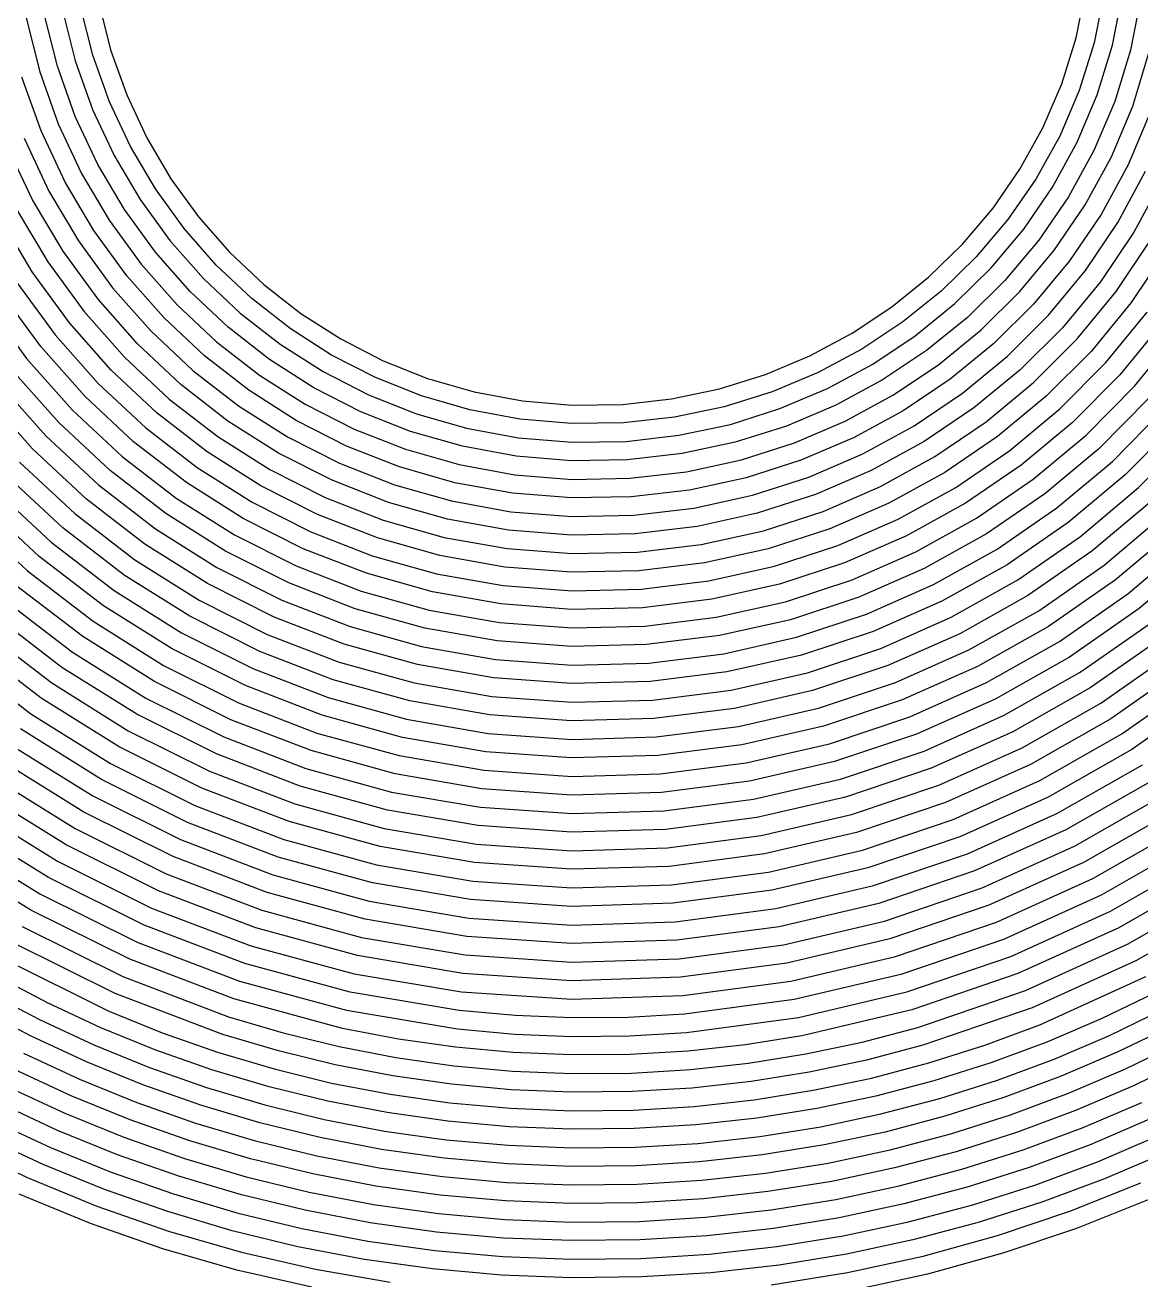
# Model space of a CAD drawing. Extents: x -264 to 377, y -298 to 357.
# Drawn here: x 75.2 to 134.5, y 67.8 to 134.4 of the extents above; entities that cross this region are included whole.
import ezdxf

# ---------------------------------------------------------------- set-up
doc = ezdxf.new("R2010")
doc.units = 0

msp = doc.modelspace()

# ---------------------------------------------------------------- linework, layer by layer
for p, q in [((131.006144, 133.732977), (131.511288, 136.282962)), ((132.485474, 136.114765), (131.96162, 133.470337)), ((132.94041, 133.331127), (133.475908, 136.076693)), ((134.450654, 135.912985), (133.896691, 133.072743)), ((78.799458, 132.808711), (78.150586, 135.396109)), ((79.116933, 135.58997), (79.74263, 133.094979)), ((75.255137, 134.796188), (75.977783, 131.923679)), ((76.917158, 132.222637), (76.219745, 134.998922)), ((77.186031, 135.1931), (77.860196, 132.509358)), ((130.246979, 131.286707), (131.006144, 133.732977)), ((131.96162, 133.470337), (131.174337, 130.933465)), ((132.132149, 130.696105), (132.94041, 133.331127)), ((79.685848, 130.323323), (78.799458, 132.808711)), ((79.74263, 133.094979), (80.597363, 130.698354)), ((133.896691, 133.072743), (133.060559, 130.346859)), ((134.016972, 130.106074), (134.874264, 132.929865)), ((75.977783, 131.923679), (76.964826, 129.16509)), ((77.869793, 129.556153), (76.917158, 132.222637)), ((77.860196, 132.509358), (78.781077, 129.931758)), ((76.053745, 128.788987), (75.034862, 131.636563)), ((129.249169, 128.955825), (130.246979, 131.286707)), ((80.597363, 130.698354), (81.668878, 128.412797)), ((131.174337, 130.933465), (130.139571, 128.516253)), ((131.067504, 128.184292), (132.132149, 130.696105)), ((78.781077, 129.931758), (79.935432, 127.473987)), ((80.797049, 127.953115), (79.685848, 130.323323)), ((133.060559, 130.346859), (131.959202, 127.748431)), ((132.885562, 127.413312), (134.016972, 130.106074)), ((79.063953, 127.013632), (77.869793, 129.556153)), ((134.946286, 129.760327), (133.778378, 126.9807)), ((77.330869, 126.074156), (76.053745, 128.788987)), ((76.964826, 129.16509), (78.202039, 126.535098)), ((128.02809, 126.752003), (129.249169, 128.955825)), ((75.597799, 125.134689), (74.237708, 128.021825)), ((75.148606, 128.398366), (76.468694, 125.596146)), ((82.12035, 125.711259), (80.797049, 127.953115)), ((81.668878, 128.412797), (82.944918, 126.251007)), ((130.139571, 128.516253), (128.873267, 126.230809)), ((129.762854, 125.808352), (131.067504, 128.184292)), ((79.935432, 127.473987), (81.31002, 125.149738)), ((131.959202, 127.748431), (130.609564, 125.290562)), ((131.497411, 124.865231), (132.885562, 127.413312)), ((80.485941, 124.609236), (79.063953, 127.013632)), ((126.599119, 124.686916), (128.02809, 126.752003)), ((133.778378, 126.9807), (132.345449, 124.350424)), ((133.231794, 123.922548), (134.703386, 126.642786)), ((78.851547, 123.507225), (77.330869, 126.074156)), ((78.202039, 126.535098), (79.675196, 124.048383)), ((82.944918, 126.251007), (84.413229, 124.225687)), ((128.873267, 126.230809), (127.391371, 124.089238)), ((135.597176, 126.213045), (134.08099, 123.410376)), ((76.468694, 125.596146), (78.040438, 122.946962)), ((83.643042, 123.610927), (82.12035, 125.711259)), ((128.234578, 123.58095), (129.762854, 125.808352)), ((130.609564, 125.290562), (129.028589, 122.986353)), ((74.735388, 124.65714), (76.405733, 121.845484)), ((77.217171, 122.405227), (75.597799, 125.134689)), ((82.122058, 122.357126), (80.485941, 124.609236)), ((81.31002, 125.149738), (82.8916, 122.972699)), ((124.977631, 122.772237), (126.599119, 124.686916)), ((129.869902, 122.47549), (131.497411, 124.865231)), ((75.582804, 121.303234), (73.864735, 124.195223)), ((79.675196, 124.048383), (81.370069, 121.719624)), ((84.413229, 124.225687), (86.061554, 122.349537)), ((127.391371, 124.089238), (125.709828, 122.103645)), ((132.345449, 124.350424), (130.665438, 121.883593)), ((131.50511, 121.370446), (133.231794, 123.922548)), ((80.601093, 121.103345), (78.851547, 123.507225)), ((85.352417, 121.665291), (83.643042, 123.610927)), ((126.499054, 121.514749), (128.234578, 123.58095)), ((134.08099, 123.410376), (132.301982, 120.780938)), ((78.040438, 122.946962), (79.848623, 120.466483)), ((82.8916, 122.972699), (84.666931, 120.95656)), ((123.179003, 121.01964), (124.977631, 122.772237)), ((129.028589, 122.986353), (127.233219, 120.848904)), ((133.140222, 120.265749), (134.96603, 122.980226)), ((79.08015, 119.849582), (77.217171, 122.405227)), ((83.958608, 120.271466), (82.122058, 122.357126)), ((86.061554, 122.349537), (87.877639, 120.635259)), ((125.709828, 122.103645), (123.844584, 120.286136)), ((128.020412, 120.257741), (129.869902, 122.47549)), ((135.81625, 122.470398), (133.938276, 119.678365)), ((77.559217, 118.595829), (75.582804, 121.303234)), ((76.405733, 121.845484), (78.327246, 119.213283)), ((81.370069, 121.719624), (83.272431, 119.5635)), ((87.235765, 119.887521), (85.352417, 121.665291)), ((124.572661, 119.622415), (126.499054, 121.514749)), ((130.665438, 121.883593), (128.756288, 119.594304)), ((129.541714, 119.001128), (131.50511, 121.370446)), ((74.771075, 120.74396), (76.805929, 117.960038)), ((82.564822, 118.877668), (80.601093, 121.103345)), ((84.666931, 120.95656), (86.622773, 119.115012)), ((87.877639, 120.635259), (89.849228, 119.095553)), ((121.218611, 119.440797), (123.179003, 121.01964)), ((127.233219, 120.848904), (125.240399, 118.891317)), ((132.301982, 120.780938), (130.279089, 118.339822)), ((76.038299, 117.342088), (73.948448, 120.20125)), ((79.848623, 120.466483), (81.878036, 118.170377)), ((85.981893, 118.366416), (83.958608, 120.271466)), ((123.844584, 120.286136), (121.811585, 118.648818)), ((125.966324, 118.225641), (128.020412, 120.257741)), ((131.062968, 117.744843), (133.140222, 120.265749)), ((73.136456, 119.642395), (75.284663, 116.706753)), ((81.171059, 117.483897), (79.08015, 119.849582)), ((83.272431, 119.5635), (85.368054, 117.59469)), ((89.280376, 118.290789), (87.235765, 119.887521)), ((119.11183, 118.047383), (121.218611, 119.440797)), ((122.471779, 117.916612), (124.572661, 119.622415)), ((128.756288, 119.594304), (126.635938, 117.496652)), ((133.938276, 119.678365), (131.801673, 117.085433)), ((79.777311, 116.09014), (77.559217, 118.595829)), ((78.327246, 119.213283), (80.483726, 116.777197)), ((84.728046, 116.845347), (82.564822, 118.877668)), ((86.622773, 119.115012), (88.745884, 117.461744)), ((89.849228, 119.095553), (91.964066, 117.743121)), ((121.811585, 118.648818), (119.626775, 117.203796)), ((125.240399, 118.891317), (123.067073, 117.126693)), ((127.359987, 116.829239), (129.541714, 119.001128)), ((132.58418, 116.488837), (134.775249, 119.161346)), ((135.574355, 118.575864), (133.324068, 115.831126)), ((76.805929, 117.960038), (79.089491, 115.383974)), ((81.878036, 118.170377), (84.113462, 116.074311)), ((88.178214, 116.656138), (85.981893, 118.366416)), ((91.473541, 116.888267), (89.280376, 118.290789)), ((116.874037, 116.85107), (119.11183, 118.047383)), ((120.212786, 116.410004), (122.471779, 117.916612)), ((123.725016, 116.392845), (125.966324, 118.225641)), ((130.279089, 118.339822), (128.031249, 116.102118)), ((134.105356, 115.233068), (136.410205, 118.057192)), ((78.383578, 114.696401), (76.038299, 117.342088)), ((83.474225, 115.324314), (81.171059, 117.483897)), ((85.368054, 117.59469), (87.642712, 115.827872)), ((88.745884, 117.461744), (91.023023, 116.010446)), ((91.964066, 117.743121), (94.209898, 116.590664)), ((126.635938, 117.496652), (124.322331, 115.604734)), ((128.75365, 115.433144), (131.062968, 117.744843)), ((75.284663, 116.706753), (77.695318, 113.990712)), ((80.483726, 116.777197), (82.858971, 114.553881)), ((87.07608, 115.021535), (84.728046, 116.845347)), ((90.533876, 115.154796), (88.178214, 116.656138)), ((93.802552, 115.693126), (91.473541, 116.888267)), ((94.209898, 116.590664), (96.574468, 115.650883)), ((114.520608, 115.863533), (116.874037, 116.85107)), ((119.626775, 117.203796), (117.306101, 115.963176)), ((123.067073, 117.126693), (120.730183, 115.568132)), ((124.978308, 114.869425), (127.359987, 116.829239)), ((131.801673, 117.085433), (129.426373, 114.707686)), ((76.989858, 113.302674), (74.517391, 116.088356)), ((82.220421, 113.803301), (79.777311, 116.09014)), ((84.113462, 116.074311), (86.539687, 114.193954)), ((91.023023, 116.010446), (93.440949, 114.774808)), ((117.306101, 115.963176), (114.865509, 114.939063)), ((117.81206, 115.115255), (120.212786, 116.410004)), ((121.31387, 114.773009), (123.725016, 116.392845)), ((128.031249, 116.102118), (125.577398, 114.082916)), ((130.14731, 114.037314), (132.58418, 116.488837)), ((73.763439, 115.453432), (76.301198, 112.597417)), ((79.089491, 115.383974), (81.604571, 113.033414)), ((85.973973, 113.386977), (83.474225, 115.324314)), ((87.642712, 115.827872), (90.082177, 114.277725)), ((96.254699, 114.718538), (93.802552, 115.693126)), ((96.574468, 115.650883), (99.045521, 114.936478)), ((112.066919, 115.096444), (114.520608, 115.863533)), ((120.730183, 115.568132), (118.246674, 114.228737)), ((124.322331, 115.604734), (121.833405, 113.932644)), ((126.231644, 113.346291), (128.75365, 115.433144)), ((133.324068, 115.831126), (130.821337, 113.313345)), ((131.540969, 112.641706), (134.105356, 115.233068)), ((75.596146, 111.908959), (72.996491, 114.834633)), ((80.966633, 112.282312), (78.383578, 114.696401)), ((89.594237, 113.421384), (87.07608, 115.021535)), ((93.035179, 113.87655), (90.533876, 115.154796)), ((93.440949, 114.774808), (95.986422, 113.76852)), ((98.817272, 113.977674), (96.254699, 114.718538)), ((99.045521, 114.936478), (101.610801, 114.460152)), ((109.528346, 114.561477), (112.066919, 115.096444)), ((114.865509, 114.939063), (112.320943, 114.143564)), ((115.285981, 114.04503), (117.81206, 115.115255)), ((118.750264, 113.379787), (121.31387, 114.773009)), ((122.415057, 113.136333), (124.978308, 114.869425)), ((129.426373, 114.707686), (126.832311, 112.561208)), ((134.84631, 114.576886), (132.216169, 111.919078)), ((77.695318, 113.990712), (80.350245, 111.512911)), ((82.858971, 114.553881), (85.436781, 112.559994)), ((86.539687, 114.193954), (89.141498, 112.544975)), ((90.082177, 114.277725), (92.672222, 112.95893)), ((101.477562, 113.483706), (98.817272, 113.977674)), ((101.610801, 114.460152), (104.258053, 114.234604)), ((104.258053, 114.234604), (106.920265, 114.270306)), ((106.920265, 114.270306), (109.528346, 114.561477)), ((112.320943, 114.143564), (109.688349, 113.588784)), ((112.650928, 113.211993), (115.285981, 114.04503)), ((118.246674, 114.228737), (115.633488, 113.121607)), ((121.833405, 113.932644), (119.187102, 112.49448)), ((125.577398, 114.082916), (122.936473, 112.297306)), ((127.485016, 111.823403), (130.14731, 114.037314)), ((132.93463, 111.246287), (135.626505, 113.9775)), ((79.71286, 110.76134), (76.989858, 113.302674)), ((84.871882, 111.752446), (82.220421, 113.803301)), ((88.654626, 111.688029), (85.973973, 113.386977)), ((92.267832, 112.060047), (89.594237, 113.421384)), ((95.668427, 112.835562), (93.035179, 113.87655)), ((95.986422, 113.76852), (98.6462, 113.005272)), ((104.222861, 113.249805), (101.477562, 113.483706)), ((106.983673, 113.286829), (104.222861, 113.249805)), ((109.688349, 113.588784), (106.983673, 113.286829)), ((116.05158, 112.226835), (118.750264, 113.379787)), ((123.516331, 111.49992), (126.231644, 113.346291)), ((130.821337, 113.313345), (128.087089, 111.039599)), ((136.368415, 113.322702), (133.610885, 110.524873)), ((76.301198, 112.597417), (79.095982, 109.992379)), ((81.604571, 113.033414), (84.33398, 110.926004)), ((92.672222, 112.95893), (95.398619, 111.886163)), ((98.419921, 112.045995), (95.668427, 112.835562)), ((98.6462, 113.005272), (101.407043, 112.498753)), ((107.119413, 112.308141), (109.923278, 112.628808)), ((109.923278, 112.628808), (112.650928, 113.211993)), ((115.633488, 113.121607), (112.907571, 112.259845)), ((119.688615, 111.644608), (122.415057, 113.136333)), ((128.738419, 110.300723), (131.540969, 112.641706)), ((134.328276, 109.851034), (137.147612, 112.722109)), ((78.459096, 109.240384), (75.596146, 111.908959)), ((83.76981, 110.117946), (80.966633, 112.282312)), ((85.436781, 112.559994), (88.200955, 110.812194)), ((89.141498, 112.544975), (91.90368, 111.143041)), ((95.082178, 110.952675), (92.267832, 112.060047)), ((101.275965, 111.52201), (98.419921, 112.045995)), ((101.407043, 112.498753), (104.255709, 112.262654)), ((104.255709, 112.262654), (107.119413, 112.308141)), ((112.907571, 112.259845), (110.085865, 111.65655)), ((113.235196, 111.327808), (116.05158, 112.226835)), ((119.187102, 112.49448), (116.401363, 111.304336)), ((122.936473, 112.297306), (120.127412, 110.760378)), ((126.832311, 112.561208), (124.039418, 110.662084)), ((132.216169, 111.919078), (129.341759, 109.518071)), ((80.350245, 111.512911), (83.231266, 109.291986)), ((87.715032, 109.954709), (84.871882, 111.752446)), ((91.500511, 110.243612), (88.654626, 111.688029)), ((95.398619, 111.886163), (98.247142, 111.074105)), ((104.222861, 111.27777), (101.275965, 111.52201)), ((107.185313, 111.324825), (104.222861, 111.27777)), ((110.085865, 111.65655), (107.185313, 111.324825)), ((110.318495, 110.696361), (113.235196, 111.327808)), ((116.401363, 111.304336), (113.494129, 110.376308)), ((116.817363, 110.408898), (119.688615, 111.644608)), ((120.62709, 109.909668), (123.516331, 111.49992)), ((124.617676, 109.863734), (127.485016, 111.823403)), ((129.991853, 108.778219), (132.93463, 111.246287)), ((74.907124, 111.204095), (77.841774, 108.471823)), ((82.667753, 108.483468), (79.71286, 110.76134)), ((84.33398, 110.926004), (87.260531, 109.079393)), ((88.200955, 110.812194), (91.135291, 109.327137)), ((91.90368, 111.143041), (94.811019, 110.00382)), ((98.022589, 110.114422), (95.082178, 110.952675)), ((98.247142, 111.074105), (101.203563, 110.537435)), ((107.318854, 110.34615), (110.318495, 110.696361)), ((120.127412, 110.760378), (117.169152, 109.487222)), ((124.039418, 110.662084), (121.067627, 109.026396)), ((128.087089, 111.039599), (125.142254, 109.026966)), ((77.205343, 107.719438), (74.202446, 110.515252)), ((79.095982, 109.992379), (82.128625, 107.657943)), ((86.775457, 108.221426), (83.76981, 110.117946)), ((90.733206, 108.427222), (87.715032, 109.954709)), ((94.495951, 109.069869), (91.500511, 110.243612)), ((94.811019, 110.00382), (97.848303, 109.142981)), ((101.074378, 109.56044), (98.022589, 110.114422)), ((101.203563, 110.537435), (104.253655, 110.290831)), ((104.253655, 110.290831), (107.318854, 110.34615)), ((113.494129, 110.376308), (110.48334, 109.724492)), ((113.819679, 109.443848), (116.817363, 110.408898)), ((117.5833, 108.591172), (120.62709, 109.909668)), ((125.719082, 108.22774), (128.738419, 110.300723)), ((133.610885, 110.524873), (130.596331, 107.996609)), ((73.513093, 109.810751), (76.587618, 106.951248)), ((81.565706, 106.84901), (78.459096, 109.240384)), ((83.231266, 109.291986), (86.320206, 107.346573)), ((91.135291, 109.327137), (94.223587, 108.121482)), ((104.222861, 109.305881), (101.074378, 109.56044)), ((107.386937, 109.362985), (104.222861, 109.305881)), ((110.48334, 109.724492), (107.386937, 109.362985)), ((110.713944, 108.764104), (113.819679, 109.443848)), ((117.169152, 109.487222), (114.08063, 108.492928)), ((121.565667, 108.174934), (124.617676, 109.863734)), ((129.341759, 109.518071), (126.245002, 107.391934)), ((131.245296, 107.255871), (134.328276, 109.851034)), ((75.951302, 106.198513), (72.808406, 109.121561)), ((87.260531, 109.079393), (90.367033, 107.511227)), ((97.625273, 108.182944), (94.495951, 109.069869)), ((97.848303, 109.142981), (101.000315, 108.576192)), ((101.000315, 108.576192), (104.251843, 108.319121)), ((107.518539, 108.384313), (110.713944, 108.764104)), ((114.40434, 107.560071), (117.5833, 108.591172)), ((121.067627, 109.026396), (117.936872, 107.67023)), ((125.142254, 109.026966), (122.007758, 107.292523)), ((126.820543, 106.591907), (129.991853, 108.778219)), ((135.005483, 109.130725), (131.850806, 106.475209)), ((72.118697, 108.41738), (75.333158, 105.430647)), ((77.841774, 108.471823), (81.026049, 106.023882)), ((85.835896, 106.488173), (82.667753, 108.483468)), ((89.965919, 106.610878), (86.775457, 108.221426)), ((93.90974, 107.187119), (90.733206, 108.427222)), ((94.223587, 108.121482), (97.449644, 107.211885)), ((100.872801, 107.59898), (97.625273, 108.182944)), ((104.251843, 108.319121), (107.518539, 108.384313)), ((114.08063, 108.492928), (110.880782, 107.792586)), ((118.349367, 106.773631), (121.565667, 108.174934)), ((122.504331, 106.440374), (125.719082, 108.22774)), ((130.596331, 107.996609), (127.347672, 105.756973)), ((132.498772, 105.733659), (135.721937, 108.455927)), ((80.463672, 105.214568), (77.205343, 107.719438)), ((82.128625, 107.657943), (85.379964, 105.613736)), ((86.320206, 107.346573), (89.598887, 105.69531)), ((90.367033, 107.511227), (93.6363, 106.239153)), ((104.222861, 107.334118), (100.872801, 107.59898)), ((107.588547, 107.401286), (104.222861, 107.334118)), ((110.880782, 107.792586), (107.588547, 107.401286)), ((111.109589, 106.832), (114.40434, 107.560071)), ((117.936872, 107.67023), (114.667085, 106.609668)), ((122.007758, 107.292523), (118.70453, 105.853348)), ((126.245002, 107.391934), (122.947822, 105.558739)), ((127.922038, 104.956219), (131.245296, 107.255871)), ((136.400019, 107.73663), (133.105228, 104.953866)), ((76.587618, 106.951248), (79.923533, 104.389805)), ((84.896346, 104.754945), (81.565706, 106.84901)), ((93.323544, 105.304424), (89.965919, 106.610878)), ((97.22797, 106.251534), (93.90974, 107.187119)), ((97.449644, 107.211885), (100.797259, 106.615005)), ((100.797259, 106.615005), (104.250232, 106.347499)), ((107.718427, 106.422597), (111.109589, 106.832)), ((114.667085, 106.609668), (111.278198, 105.860795)), ((114.989152, 105.676454), (118.349367, 106.773631)), ((123.443073, 104.705961), (126.820543, 106.591907)), ((133.752247, 104.21156), (137.115575, 107.060942)), ((79.361403, 103.58015), (75.951302, 106.198513)), ((81.026049, 106.023882), (84.439796, 103.880888)), ((89.198646, 104.794569), (85.835896, 106.488173)), ((93.6363, 106.239153), (97.051141, 105.280819)), ((100.671231, 105.6376), (97.22797, 106.251534)), ((104.250232, 106.347499), (107.718427, 106.422597)), ((119.115542, 104.956246), (122.504331, 106.440374)), ((131.850806, 106.475209), (128.450264, 104.122077)), ((137.794457, 106.342573), (134.359569, 103.432565)), ((75.333158, 105.430647), (78.820782, 102.755707)), ((85.379964, 105.613736), (88.830834, 103.879385)), ((89.598887, 105.69531), (93.049133, 104.356832)), ((96.830678, 104.320189), (93.323544, 105.304424)), ((97.051141, 105.280819), (100.594368, 104.653871)), ((104.222861, 105.362451), (100.671231, 105.6376)), ((107.790146, 105.439695), (104.222861, 105.362451)), ((111.278198, 105.860795), (107.790146, 105.439695)), ((111.505399, 104.900031), (114.989152, 105.676454)), ((118.70453, 105.853348), (115.253499, 104.726517)), ((122.947822, 105.558739), (119.47214, 104.036556)), ((127.347672, 105.756973), (123.887824, 103.825028)), ((129.023583, 103.320657), (132.498772, 105.733659)), ((78.259387, 101.945739), (74.697567, 104.677593)), ((83.956808, 103.021737), (80.463672, 105.214568)), ((88.431383, 102.978293), (84.896346, 104.754945)), ((92.73736, 103.421772), (89.198646, 104.794569)), ((100.594368, 104.653871), (104.248792, 104.375956)), ((107.918487, 104.460988), (111.505399, 104.900031)), ((115.253499, 104.726517), (111.675591, 103.929109)), ((115.57409, 103.792974), (119.115542, 104.956246)), ((119.881814, 103.138991), (123.443073, 104.705961)), ((124.38187, 102.97168), (127.922038, 104.956219)), ((133.105228, 104.953866), (129.552812, 102.487243)), ((74.079079, 103.910031), (77.718356, 101.121596)), ((79.923533, 104.389805), (83.499696, 102.14803)), ((93.049133, 104.356832), (96.652767, 103.349777)), ((100.469668, 103.676297), (96.830678, 104.320189)), ((104.248792, 104.375956), (107.918487, 104.460988)), ((111.675591, 103.929109), (107.991736, 103.478202)), ((119.47214, 104.036556), (115.83988, 102.843456)), ((128.450264, 104.122077), (124.827767, 102.091385)), ((130.125147, 101.685199), (133.752247, 104.21156)), ((83.017094, 101.288557), (79.361403, 103.58015)), ((84.439796, 103.880888), (88.062862, 102.063457)), ((88.830834, 103.879385), (92.462069, 102.474515)), ((96.433396, 102.388896), (92.73736, 103.421772)), ((96.652767, 103.349777), (100.391614, 102.692781)), ((104.222861, 103.390871), (100.469668, 103.676297)), ((107.991736, 103.478202), (104.222861, 103.390871)), ((111.901348, 102.968176), (115.57409, 103.792974)), ((123.887824, 103.825028), (120.239705, 102.21984)), ((125.320732, 101.237514), (129.023583, 103.320657)), ((134.359569, 103.432565), (130.655296, 100.852452)), ((77.157376, 100.31134), (73.443838, 103.156682)), ((78.820782, 102.755707), (82.559434, 100.415156)), ((87.664132, 101.162041), (83.956808, 103.021737)), ((92.151185, 101.539158), (88.431383, 102.978293)), ((100.391614, 102.692781), (104.247496, 102.404482)), ((108.118692, 102.499473), (111.901348, 102.968176)), ((115.83988, 102.843456), (112.072965, 101.99751)), ((116.159139, 101.909606), (119.881814, 103.138991)), ((120.64816, 101.321854), (124.38187, 102.97168)), ((131.226756, 100.049834), (135.005756, 102.689562)), ((72.825031, 102.3894), (76.615966, 99.487474)), ((82.077575, 99.555388), (78.259387, 101.945739)), ((83.499696, 102.14803), (87.294966, 100.247529)), ((88.062862, 102.063457), (91.875094, 100.592207)), ((92.462069, 102.474515), (96.254506, 101.418755)), ((100.26811, 101.715054), (96.433396, 102.388896)), ((104.247496, 102.404482), (108.118692, 102.499473)), ((112.072965, 101.99751), (108.193318, 101.516789)), ((120.239705, 102.21984), (116.426232, 100.96047)), ((124.827767, 102.091385), (121.007228, 100.403191)), ((129.552812, 102.487243), (125.767676, 100.357807)), ((135.613867, 101.911305), (131.757744, 99.217704)), ((76.055338, 98.67695), (72.190073, 101.635777)), ((86.89676, 99.345822), (83.017094, 101.288557)), ((96.03612, 100.457647), (92.151185, 101.539158)), ((96.254506, 101.418755), (100.188979, 100.731728)), ((104.222861, 101.419363), (100.26811, 101.715054)), ((108.193318, 101.516789), (104.222861, 101.419363)), ((112.297417, 101.036417), (116.159139, 101.909606)), ((116.744277, 100.026342), (120.64816, 101.321854)), ((126.259632, 99.503441), (130.125147, 101.685199)), ((71.571013, 100.868756), (75.513611, 97.853341)), ((77.718356, 101.121596), (81.619436, 98.682273)), ((91.56502, 99.656575), (87.664132, 101.162041)), ((91.875094, 100.592207), (95.856339, 99.487753)), ((100.188979, 100.731728), (104.246324, 100.433063)), ((108.319022, 100.538033), (112.297417, 101.036417)), ((116.426232, 100.96047), (112.470322, 100.065984)), ((121.414584, 99.504821), (125.320732, 101.237514)), ((130.655296, 100.852452), (126.707535, 98.624273)), ((132.328389, 98.414553), (136.259275, 101.167656)), ((81.138062, 97.822235), (77.157376, 100.31134)), ((82.559434, 100.415156), (86.526979, 98.43159)), ((87.294966, 100.247529), (91.288201, 98.709907)), ((100.066556, 99.753864), (96.03612, 100.457647)), ((104.246324, 100.433063), (108.319022, 100.538033)), ((112.470322, 100.065984), (108.394893, 99.555444)), ((112.693586, 99.104745), (116.744277, 100.026342)), ((121.007228, 100.403191), (117.012556, 99.077551)), ((125.767676, 100.357807), (121.774724, 98.58661)), ((127.198586, 97.769453), (131.226756, 100.049834)), ((136.868111, 100.390076), (132.86015, 97.582991)), ((76.615966, 99.487474), (80.67948, 96.949382)), ((86.129526, 97.529618), (82.077575, 99.555388)), ((90.978785, 97.774031), (86.89676, 99.345822)), ((95.638853, 98.526436), (91.56502, 99.656575)), ((95.856339, 99.487753), (99.986443, 98.770711)), ((104.222861, 99.447915), (100.066556, 99.753864)), ((108.394893, 99.555444), (104.222861, 99.447915)), ((117.329501, 98.143169), (121.414584, 99.504821)), ((122.181061, 97.68787), (126.259632, 99.503441)), ((133.430033, 96.779348), (137.512791, 99.645832)), ((80.198529, 96.089093), (76.055338, 98.67695)), ((81.619436, 98.682273), (85.759197, 96.615647)), ((91.288201, 98.709907), (95.45826, 97.556771)), ((99.986443, 98.770711), (104.245255, 98.461698)), ((108.519456, 98.576663), (112.693586, 99.104745)), ((117.012556, 99.077551), (112.867664, 98.134521)), ((121.774724, 98.58661), (117.598862, 97.194699)), ((126.707535, 98.624273), (122.542185, 96.770073)), ((131.757744, 99.217704), (127.647367, 96.890785)), ((138.122305, 98.868878), (133.962515, 95.948309)), ((86.526979, 98.43159), (90.701282, 96.827604)), ((99.865007, 97.792719), (95.638853, 98.526436)), ((104.245255, 98.461698), (108.519456, 98.576663)), ((112.867664, 98.134521), (108.596462, 97.594159)), ((113.089848, 97.173151), (117.329501, 98.143169)), ((128.137576, 96.035542), (132.328389, 98.414553)), ((75.513611, 97.853341), (79.739565, 95.216485)), ((85.362298, 95.713433), (81.138062, 97.822235)), ((90.392636, 95.891505), (86.129526, 97.529618)), ((95.241554, 96.59527), (90.978785, 97.774031)), ((95.45826, 97.556771), (99.784002, 96.809726)), ((104.222861, 97.47652), (99.865007, 97.792719)), ((108.596462, 97.594159), (104.222861, 97.47652)), ((117.914792, 96.260067), (122.181061, 97.68787)), ((122.9476, 95.870994), (127.198586, 97.769453)), ((132.86015, 97.582991), (128.587166, 95.157333)), ((79.259026, 94.355958), (74.953339, 97.042566)), ((80.67948, 96.949382), (84.991463, 94.799702)), ((85.759197, 96.615647), (90.114515, 94.945305)), ((90.701282, 96.827604), (95.060208, 95.625795)), ((99.663451, 95.831624), (95.241554, 96.59527)), ((99.784002, 96.809726), (104.244284, 96.49038)), ((104.244284, 96.49038), (108.719988, 96.615357)), ((108.719988, 96.615357), (113.089848, 97.173151)), ((117.598862, 97.194699), (113.264994, 96.203125)), ((122.542185, 96.770073), (118.185144, 95.311891)), ((127.647367, 96.890785), (123.309626, 94.953582)), ((129.076591, 94.3017), (133.430033, 96.779348)), ((74.411286, 96.219193), (78.799683, 93.483576)), ((84.595058, 93.897262), (80.198529, 96.089093)), ((113.264994, 96.203125), (108.798025, 95.632936)), ((113.486185, 95.241615), (117.914792, 96.260067)), ((123.714185, 94.054187), (128.137576, 96.035542)), ((133.962515, 95.948309), (129.526934, 93.423913)), ((78.319531, 92.622841), (73.851346, 95.408197)), ((89.806492, 94.009002), (85.362298, 95.713433)), ((94.844298, 94.664126), (90.392636, 95.891505)), ((95.060208, 95.625795), (99.581622, 94.84876)), ((104.222861, 95.505181), (99.663451, 95.831624)), ((108.798025, 95.632936), (104.222861, 95.505181)), ((118.185144, 95.311891), (113.662311, 94.27177)), ((118.500151, 94.37703), (122.9476, 95.870994)), ((73.30899, 94.585046), (77.859834, 91.750671)), ((79.739565, 95.216485), (84.223773, 92.983755)), ((84.991463, 94.799702), (89.527799, 93.063009)), ((90.114515, 94.945305), (94.662266, 93.694832)), ((99.461908, 93.870557), (94.844298, 94.664126)), ((99.581622, 94.84876), (104.24339, 94.519094)), ((104.24339, 94.519094), (108.920598, 94.654096)), ((108.920598, 94.654096), (113.486185, 95.241615)), ((123.309626, 94.953582), (118.771414, 93.429129)), ((128.587166, 95.157333), (124.077043, 93.137128)), ((130.015644, 92.567914), (134.531709, 95.144206)), ((83.827841, 92.081101), (79.259026, 94.355958)), ((94.447046, 92.73301), (89.806492, 94.009002)), ((113.662311, 94.27177), (108.999584, 93.671751)), ((113.882594, 93.310134), (118.500151, 94.37703)), ((119.085564, 92.494053), (123.714185, 94.054187)), ((124.480807, 92.237443), (129.076591, 94.3017)), ((135.064856, 94.313663), (130.466682, 91.69053)), ((77.380039, 90.889728), (72.749357, 93.773829)), ((78.799683, 93.483576), (83.456121, 91.1678)), ((89.220342, 92.126516), (84.595058, 93.897262)), ((94.662266, 93.694832), (99.379325, 92.887815)), ((104.222861, 93.533876), (99.461908, 93.870557)), ((108.999584, 93.671751), (104.222861, 93.533876)), ((109.121282, 92.692879), (113.882594, 93.310134)), ((118.771414, 93.429129), (114.059621, 92.34046)), ((129.526934, 93.423913), (124.844438, 91.320707)), ((130.954723, 90.834191), (135.633402, 93.50913)), ((72.206717, 92.950885), (76.920011, 90.017753)), ((83.06063, 90.264961), (78.319531, 92.622841)), ((84.223773, 92.983755), (88.941134, 91.180718)), ((89.527799, 93.063009), (94.264378, 91.76388)), ((99.260368, 91.909523), (94.447046, 92.73301)), ((99.379325, 92.887815), (104.242569, 92.547839)), ((104.242569, 92.547839), (109.121282, 92.692879)), ((124.077043, 93.137128), (119.357667, 91.546404)), ((136.16717, 92.679039), (131.406411, 89.957171)), ((76.440552, 89.156624), (71.647373, 92.13947)), ((88.634207, 90.244043), (83.827841, 92.081101)), ((94.049794, 90.801914), (89.220342, 92.126516)), ((114.059621, 92.34046), (109.201139, 91.710608)), ((114.279063, 91.378704), (119.085564, 92.494053)), ((119.671024, 90.611131), (124.480807, 92.237443)), ((125.247473, 90.420747), (130.015644, 92.567914)), ((71.104466, 91.316713), (75.980213, 88.284828)), ((77.859834, 91.750671), (82.688504, 89.351853)), ((94.264378, 91.76388), (99.177086, 90.92689)), ((104.222861, 91.562609), (99.260368, 91.909523)), ((109.201139, 91.710608), (104.222861, 91.562609)), ((109.322029, 90.731704), (114.279063, 91.378704)), ((119.357667, 91.546404), (114.456921, 90.409185)), ((124.844438, 91.320707), (119.943905, 89.66371)), ((130.466682, 91.69053), (125.611818, 89.504324)), ((131.89382, 89.100511), (136.735103, 91.874104)), ((82.293423, 88.448826), (77.380039, 90.889728)), ((83.456121, 91.1678), (88.354508, 89.298423)), ((88.941134, 91.180718), (93.866544, 89.832938)), ((99.058829, 89.948512), (94.049794, 90.801914)), ((99.177086, 90.92689), (104.24181, 90.576616)), ((104.24181, 90.576616), (109.322029, 90.731704)), ((114.675585, 89.44732), (119.671024, 90.611131)), ((126.014171, 88.604109), (130.954723, 90.834191)), ((137.269455, 91.044439), (132.346116, 88.223836)), ((75.501068, 87.423527), (70.545391, 90.505116)), ((76.920011, 90.017753), (81.920918, 87.535897)), ((88.048078, 88.361595), (83.06063, 90.264961)), ((93.65255, 88.870834), (88.634207, 90.244043)), ((104.222861, 89.59137), (99.058829, 89.948512)), ((114.456921, 90.409185), (109.402691, 89.749498)), ((120.256532, 88.728251), (125.247473, 90.420747)), ((131.406411, 89.957171), (126.379184, 87.687965)), ((132.832939, 87.366873), (137.836819, 90.239124)), ((82.688504, 89.351853), (87.767922, 87.416141)), ((88.354508, 89.298423), (93.468755, 87.902)), ((93.866544, 89.832938), (98.974903, 88.965984)), ((109.402691, 89.749498), (104.222861, 89.59137)), ((109.522832, 88.770565), (114.675585, 89.44732)), ((119.943905, 89.66371), (114.854214, 88.47794)), ((125.611818, 89.504324), (120.530134, 87.781056)), ((138.371722, 89.40986), (133.285808, 86.490523)), ((81.526219, 86.632703), (76.440552, 89.156624)), ((98.857292, 87.987522), (93.65255, 88.870834)), ((98.974903, 88.965984), (104.241109, 88.60542)), ((104.241109, 88.60542), (109.522832, 88.770565)), ((115.072158, 87.515971), (120.256532, 88.728251)), ((120.842077, 86.845422), (126.014171, 88.604109)), ((126.780896, 86.787509), (131.89382, 89.100511)), ((133.772084, 85.63328), (138.938559, 88.604192)), ((75.980213, 88.284828), (81.15336, 85.719936)), ((87.461952, 86.479154), (82.293423, 88.448826)), ((93.255309, 86.939782), (88.048078, 88.361595)), ((104.222861, 87.620155), (98.857292, 87.987522)), ((114.854214, 88.47794), (109.604239, 87.788416)), ((132.346116, 88.223836), (127.146533, 85.87163)), ((80.759019, 84.816588), (75.501068, 87.423527)), ((81.920918, 87.535897), (87.181369, 85.533853)), ((87.767922, 87.416141), (93.071006, 85.971079)), ((93.468755, 87.902), (98.772768, 87.005087)), ((109.604239, 87.788416), (104.222861, 87.620155)), ((109.723688, 86.809452), (115.072158, 87.515971)), ((120.530134, 87.781056), (115.251499, 86.546734)), ((126.379184, 87.687965), (121.116353, 85.898424)), ((127.547649, 84.970946), (132.832939, 87.366873)), ((139.473957, 87.775305), (134.225475, 84.757236)), ((86.87583, 84.596726), (81.526219, 86.632703)), ((98.655759, 86.026563), (93.255309, 86.939782)), ((98.772768, 87.005087), (104.240458, 86.634242)), ((104.240458, 86.634242), (109.723688, 86.809452)), ((115.468772, 85.584667), (120.842077, 86.845422)), ((121.427656, 84.962626), (126.780896, 86.787509)), ((75.040439, 86.551905), (80.385827, 83.90398)), ((92.858072, 85.00874), (87.461952, 86.479154)), ((93.071006, 85.971079), (98.570675, 85.044216)), ((104.222861, 85.648975), (98.655759, 86.026563)), ((115.251499, 86.546734), (109.805785, 85.827371)), ((133.285808, 86.490523), (127.913872, 84.055318)), ((79.991823, 83.000486), (74.561588, 85.690442)), ((81.15336, 85.719936), (86.594846, 83.651564)), ((87.181369, 85.533853), (92.673293, 84.040158)), ((109.805785, 85.827371), (104.222861, 85.648975)), ((109.924585, 84.848379), (115.468772, 85.584667)), ((121.116353, 85.898424), (115.64878, 84.615549)), ((127.146533, 85.87163), (121.702561, 84.015817)), ((128.314431, 83.154424), (133.772084, 85.63328)), ((74.100686, 84.818979), (79.618319, 82.088023)), ((86.28971, 82.714308), (80.759019, 84.816588)), ((92.460837, 83.077714), (86.87583, 84.596726)), ((98.454227, 84.065616), (92.858072, 85.00874)), ((98.570675, 85.044216), (104.239849, 84.663096)), ((104.239849, 84.663096), (109.924585, 84.848379)), ((115.64878, 84.615549), (110.007329, 83.866344)), ((115.865425, 83.653388), (121.427656, 84.962626)), ((122.013268, 83.079861), (127.547649, 84.970946)), ((134.225475, 84.757236), (128.681193, 82.239033)), ((76.385087, 82.505611), (73.622085, 83.957358)), ((92.673293, 84.040158), (98.368621, 83.083348)), ((104.222861, 83.67781), (98.454227, 84.065616)), ((121.702561, 84.015817), (116.046055, 82.684389)), ((127.913872, 84.055318), (122.288762, 82.133232)), ((80.385827, 83.90398), (86.008353, 81.769284)), ((86.594846, 83.651564), (92.275614, 82.10924)), ((110.007329, 83.866344), (104.222861, 83.67781)), ((110.125526, 82.887324), (115.865425, 83.653388)), ((129.081232, 81.337936), (134.711241, 83.899725)), ((73.160951, 83.086041), (75.967048, 81.612749)), ((85.703594, 80.831906), (79.991823, 83.000486)), ((92.063604, 81.146699), (86.28971, 82.714308)), ((98.252696, 82.104687), (92.460837, 83.077714)), ((98.368621, 83.083348), (104.239283, 82.691961)), ((104.239283, 82.691961), (110.125526, 82.887324)), ((116.046055, 82.684389), (110.20887, 81.905341)), ((116.262113, 81.722136), (122.013268, 83.079861)), ((122.598911, 81.197133), (128.314431, 83.154424)), ((135.165132, 83.023962), (132.34284, 81.656976)), ((75.530592, 80.728997), (72.682609, 82.224278)), ((79.224611, 81.184388), (76.385087, 82.505611)), ((79.618319, 82.088023), (82.4863, 80.919303)), ((92.275614, 82.10924), (98.166603, 81.12249)), ((101.217274, 81.831988), (98.252696, 82.104687)), ((122.288762, 82.133232), (116.443325, 80.753249)), ((128.681193, 82.239033), (122.874951, 80.250674)), ((132.78587, 80.776426), (135.650417, 82.166197)), ((75.967048, 81.612749), (78.850831, 80.272057)), ((86.008353, 81.769284), (88.914151, 80.903933)), ((104.222861, 81.706667), (101.217274, 81.831988)), ((107.232477, 81.731708), (104.222861, 81.706667)), ((110.20887, 81.905341), (107.232477, 81.731708)), ((110.326503, 80.92629), (116.262113, 81.722136)), ((126.164091, 80.256993), (129.081232, 81.337936)), ((132.34284, 81.656976), (129.448507, 80.422761)), ((136.104778, 81.290704), (133.197476, 79.88019)), ((78.45742, 79.368295), (75.530592, 80.728997)), ((82.136719, 79.997687), (79.224611, 81.184388)), ((82.4863, 80.919303), (85.421885, 79.887006)), ((88.655516, 79.95282), (85.703594, 80.831906)), ((88.914151, 80.903933), (91.877965, 80.178334)), ((95.032523, 80.572775), (92.063604, 81.146699)), ((98.166603, 81.12249), (101.18185, 80.846683)), ((101.18185, 80.846683), (104.238754, 80.720841)), ((104.238754, 80.720841), (107.299626, 80.747984)), ((107.299626, 80.747984), (110.326503, 80.92629)), ((116.443325, 80.753249), (113.448249, 80.275605)), ((119.65486, 80.423296), (122.598911, 81.197133)), ((129.848055, 79.521471), (132.78587, 80.776426)), ((78.850831, 80.272057), (81.808296, 79.068027)), ((85.117469, 78.949509), (82.136719, 79.997687)), ((91.666374, 79.215703), (88.655516, 79.95282)), ((91.877965, 80.178334), (94.896039, 79.596301)), ((98.051166, 80.143773), (95.032523, 80.572775)), ((101.115843, 79.863444), (98.051166, 80.143773)), ((110.410409, 79.944357), (107.333911, 79.763127)), ((113.448249, 80.275605), (110.410409, 79.944357)), ((116.658834, 79.790917), (119.65486, 80.423296)), ((122.874951, 80.250674), (119.88417, 79.464554)), ((123.184578, 79.314435), (126.164091, 80.256993)), ((129.448507, 80.422761), (126.486488, 79.325189)), ((133.640046, 78.999433), (136.589608, 80.432702)), ((75.112295, 79.836274), (78.083363, 78.456095)), ((81.459029, 78.146294), (78.45742, 79.368295)), ((85.421885, 79.887006), (88.421193, 78.99507)), ((94.896039, 79.596301), (97.964616, 79.161648)), ((104.222861, 79.73554), (101.115843, 79.863444)), ((107.333911, 79.763127), (104.222861, 79.73554)), ((110.527513, 78.965284), (113.614997, 79.303683)), ((113.614997, 79.303683), (116.658834, 79.790917)), ((119.88417, 79.464554), (116.840589, 78.822136)), ((120.146979, 78.514074), (123.184578, 79.314435)), ((126.486488, 79.325189), (123.461136, 78.36813)), ((126.841384, 78.405269), (129.848055, 79.521471)), ((133.197476, 79.88019), (130.215813, 78.606504)), ((137.04441, 79.557461), (134.052101, 78.103419)), ((77.690233, 77.552208), (74.676103, 78.952389)), ((81.808296, 79.068027), (84.835439, 78.004722)), ((88.162923, 78.043851), (85.117469, 78.949509)), ((88.421193, 78.99507), (91.480344, 78.247435)), ((94.732354, 78.624431), (91.666374, 79.215703)), ((97.849639, 78.182879), (94.732354, 78.624431)), ((97.964616, 79.161648), (101.079941, 78.878191)), ((101.079941, 78.878191), (104.238257, 78.749743)), ((104.238257, 78.749743), (107.400544, 78.779407)), ((107.400544, 78.779407), (110.527513, 78.965284)), ((116.840589, 78.822136), (113.748437, 78.327169)), ((130.215813, 78.606504), (127.164267, 77.473643)), ((130.614897, 77.705037), (133.640046, 78.999433)), ((74.257557, 78.059793), (77.315912, 76.640129)), ((78.083363, 78.456095), (81.130312, 77.216757)), ((84.531357, 77.067118), (81.459029, 78.146294)), ((84.835439, 78.004722), (87.928258, 77.086203)), ((91.269141, 77.284713), (88.162923, 78.043851)), ((91.480344, 78.247435), (94.59546, 77.648038)), ((101.014413, 77.894923), (97.849639, 78.182879)), ((110.611945, 77.983398), (107.435343, 77.794571)), ((113.748437, 78.327169), (110.611945, 77.983398)), ((117.055584, 77.859722), (120.146979, 78.514074)), ((123.461136, 78.36813), (120.376805, 77.555455)), ((123.77027, 77.431756), (126.841384, 78.405269)), ((134.052101, 78.103419), (130.983109, 76.790264)), ((80.781344, 76.294908), (77.690233, 77.552208)), ((94.432183, 76.676095), (91.269141, 77.284713)), ((94.59546, 77.648038), (97.762659, 77.200817)), ((104.222861, 77.764436), (101.014413, 77.894923)), ((107.435343, 77.794571), (104.222861, 77.764436)), ((110.728553, 77.004298), (113.914679, 77.355193)), ((113.914679, 77.355193), (117.055584, 77.859722)), ((120.376805, 77.555455), (117.237849, 76.891037)), ((120.639124, 76.604869), (123.77027, 77.431756)), ((127.164267, 77.473643), (124.047315, 76.4856)), ((127.518698, 76.553574), (130.614897, 77.705037)), ((76.92321, 75.73612), (73.821812, 77.175779)), ((77.315912, 76.640129), (80.452347, 75.365483)), ((81.130312, 77.216757), (84.249016, 76.122444)), ((87.67034, 76.134889), (84.531357, 77.067118)), ((87.928258, 77.086203), (91.082748, 76.316532)), ((97.64811, 76.221994), (94.432183, 76.676095)), ((97.762659, 77.200817), (100.978063, 76.909712)), ((100.978063, 76.909712), (104.237791, 76.778661)), ((104.237791, 76.778661), (107.501495, 76.810849)), ((107.501495, 76.810849), (110.728553, 77.004298)), ((117.237849, 76.891037), (114.048623, 76.378745)), ((117.45236, 75.928543), (120.639124, 76.604869)), ((130.983109, 76.790264), (127.842037, 75.622113)), ((131.381756, 75.888625), (134.494237, 77.222465)), ((73.403014, 76.283309), (76.548624, 74.824161)), ((83.945249, 75.184735), (80.781344, 76.294908)), ((84.249016, 76.122444), (87.435345, 75.177342)), ((90.871914, 75.353731), (87.67034, 76.134889)), ((91.082748, 76.316532), (94.294906, 75.699773)), ((100.912983, 75.92641), (97.64811, 76.221994)), ((110.81348, 76.022451), (107.536775, 75.826027)), ((114.048623, 76.378745), (110.81348, 76.022451)), ((124.047315, 76.4856), (120.869436, 75.646371)), ((124.355985, 75.549104), (127.518698, 76.553574)), ((134.906715, 76.326657), (131.750397, 74.974031)), ((76.156026, 73.920048), (72.967325, 75.399184)), ((80.103789, 74.44352), (76.92321, 75.73612)), ((80.452347, 75.365483), (83.66261, 74.240164)), ((94.132017, 74.727767), (90.871914, 75.353731)), ((94.294906, 75.699773), (97.560728, 75.239987)), ((104.222861, 75.793343), (100.912983, 75.92641)), ((107.536775, 75.826027), (104.222861, 75.793343)), ((110.929621, 75.043322), (114.214388, 75.406715)), ((114.214388, 75.406715), (117.45236, 75.928543)), ((120.869436, 75.646371), (117.635108, 74.95995)), ((121.131294, 74.695689), (124.355985, 75.549104)), ((127.842037, 75.622113), (124.633488, 74.603086)), ((128.19603, 74.7019), (131.381756, 75.888625)), ((132.148629, 74.072236), (135.348441, 75.445519)), ((71.634088, 74.982473), (75.284685, 73.245253)), ((76.548624, 74.824161), (79.774515, 73.514208)), ((87.177759, 74.225937), (83.945249, 75.184735)), ((87.435345, 75.177342), (90.685175, 74.385639)), ((97.446584, 74.261118), (94.132017, 74.727767)), ((97.560728, 75.239987), (100.876211, 74.941236)), ((100.876211, 74.941236), (104.237352, 74.807583)), ((104.237352, 74.807583), (107.602472, 74.842299)), ((107.602472, 74.842299), (110.929621, 75.043322)), ((117.635108, 74.95995), (114.348808, 74.430334)), ((117.849161, 73.997387), (121.131294, 74.695689)), ((124.633488, 74.603086), (121.362062, 73.737302)), ((124.941719, 73.666472), (128.19603, 74.7019)), ((131.750397, 74.974031), (128.519801, 73.770591)), ((83.35924, 73.302351), (80.103789, 74.44352)), ((83.66261, 74.240164), (86.942452, 73.268481)), ((90.47469, 73.422759), (87.177759, 74.225937)), ((90.685175, 74.385639), (93.994376, 73.751519)), ((100.811553, 73.957908), (97.446584, 74.261118)), ((104.222861, 73.82226), (100.811553, 73.957908)), ((111.015015, 74.061517), (107.638206, 73.857494)), ((114.348808, 74.430334), (111.015015, 74.061517)), ((114.514123, 73.458259), (117.849161, 73.997387)), ((128.873378, 72.850246), (132.148629, 74.072236)), ((135.761321, 74.549917), (132.517677, 73.157821)), ((79.426108, 72.59215), (76.156026, 73.920048)), ((79.774515, 73.514208), (83.076313, 72.357884)), ((86.685251, 72.316983), (83.35924, 73.302351)), ((93.831852, 72.779449), (90.47469, 73.422759)), ((93.994376, 73.751519), (97.358822, 73.279169)), ((97.358822, 73.279169), (100.774385, 72.972774)), ((107.638206, 73.857494), (104.222861, 73.82226)), ((111.130716, 73.082366), (114.514123, 73.458259)), ((121.362062, 73.737302), (118.032362, 73.02888)), ((121.623483, 72.786527), (124.941719, 73.666472)), ((128.519801, 73.770591), (125.219655, 72.720579)), ((75.284685, 73.245253), (79.016838, 71.713328)), ((86.942452, 73.268481), (90.287621, 72.454746)), ((97.245059, 72.300253), (93.831852, 72.779449)), ((100.774385, 72.972774), (104.236939, 72.836522)), ((104.236939, 72.836522), (107.703476, 72.873767)), ((107.703476, 72.873767), (111.130716, 73.082366)), ((118.032362, 73.02888), (114.64899, 72.481939)), ((118.245983, 72.066247), (121.623483, 72.786527)), ((125.219655, 72.720579), (121.854683, 71.82824)), ((125.52747, 71.783859), (128.873378, 72.850246)), ((132.517677, 73.157821), (129.197558, 71.919092)), ((130.685806, 71.446625), (134.452041, 72.948187)), ((78.667619, 70.79185), (74.885704, 72.344201)), ((82.773135, 71.419986), (79.426108, 72.59215)), ((83.076313, 72.357884), (86.449642, 71.359622)), ((90.077513, 71.491787), (86.685251, 72.316983)), ((90.287621, 72.454746), (93.693866, 71.803267)), ((100.710125, 71.989418), (97.245059, 72.300253)), ((104.222861, 71.851191), (100.710125, 71.989418)), ((111.216548, 72.100598), (107.739637, 71.888975)), ((114.64899, 72.481939), (111.216548, 72.100598)), ((114.81388, 71.509817), (118.245983, 72.066247)), ((134.841959, 72.043174), (131.025508, 70.521591)), ((79.016838, 71.713328), (82.821667, 70.388995)), ((86.192674, 70.408049), (82.773135, 71.419986)), ((86.449642, 71.359622), (89.890129, 70.523856)), ((93.531715, 70.831132), (90.077513, 71.491787)), ((93.693866, 71.803267), (97.156936, 71.318355)), ((97.156936, 71.318355), (100.67258, 71.004319)), ((107.739637, 71.888975), (104.222861, 71.851191)), ((111.331832, 71.121422), (114.81388, 71.509817)), ((121.854683, 71.82824), (118.429613, 71.097816)), ((122.115691, 70.877382), (125.52747, 71.783859)), ((129.197558, 71.919092), (125.805817, 70.838097)), ((126.8285, 70.149632), (130.685806, 71.446625)), ((82.523179, 69.449859), (78.667619, 70.79185)), ((97.043547, 70.33939), (93.531715, 70.831132)), ((100.67258, 71.004319), (104.236547, 70.865469)), ((104.236547, 70.865469), (107.804501, 70.905244)), ((107.804501, 70.905244), (111.331832, 71.121422)), ((118.429613, 71.097816), (114.949169, 70.533549)), ((118.642825, 70.135124), (122.115691, 70.877382)), ((125.805817, 70.838097), (122.347301, 69.919202)), ((82.821667, 70.388995), (86.690293, 69.274553)), ((89.680292, 69.560834), (86.192674, 70.408049)), ((89.890129, 70.523856), (93.393401, 69.85502)), ((100.608699, 70.02093), (97.043547, 70.33939)), ((104.222861, 69.880125), (100.608699, 70.02093)), ((111.418079, 70.139683), (107.841067, 69.92046)), ((114.949169, 70.533549), (111.418079, 70.139683)), ((115.113656, 69.561391), (118.642825, 70.135124)), ((122.887561, 69.062575), (126.8285, 70.149632)), ((131.025508, 70.521591), (127.116771, 69.207304)), ((86.443387, 68.320558), (82.523179, 69.449859)), ((86.690293, 69.274553), (90.613836, 68.372299)), ((93.231553, 68.882836), (89.680292, 69.560834)), ((93.393401, 69.85502), (96.955082, 69.357547)), ((96.955082, 69.357547), (100.570799, 69.035871)), ((107.841067, 69.92046), (104.222861, 69.880125)), ((111.532969, 69.160491), (115.113656, 69.561391)), ((122.347301, 69.919202), (118.826861, 69.166776)), ((96.842024, 68.378548), (93.231553, 68.882836)), ((100.570799, 69.035871), (104.236177, 68.894426)), ((104.236177, 68.894426), (107.905548, 68.936734)), ((107.905548, 68.936734), (111.532969, 69.160491)), ((118.826861, 69.166776), (115.249347, 68.585183)), ((118.870427, 68.190823), (122.887561, 69.062575)), ((127.116771, 69.207304), (123.123286, 68.105754)), ((90.419244, 67.406273), (86.443387, 68.320558)), ((90.613836, 68.372299), (94.583416, 67.684531)), ((100.507272, 68.052465), (96.842024, 68.378548)), ((104.222861, 67.909082), (100.507272, 68.052465)), ((107.942497, 67.951969), (104.222861, 67.909082)), ((111.619609, 68.178792), (107.942497, 67.951969)), ((115.249347, 68.585183), (111.619609, 68.178792)), ((114.811094, 67.543415), (118.870427, 68.190823)), ((123.123286, 68.105754), (119.05259, 67.222378))]:
    msp.add_line(p, q)

doc.saveas('drawing.dxf')
